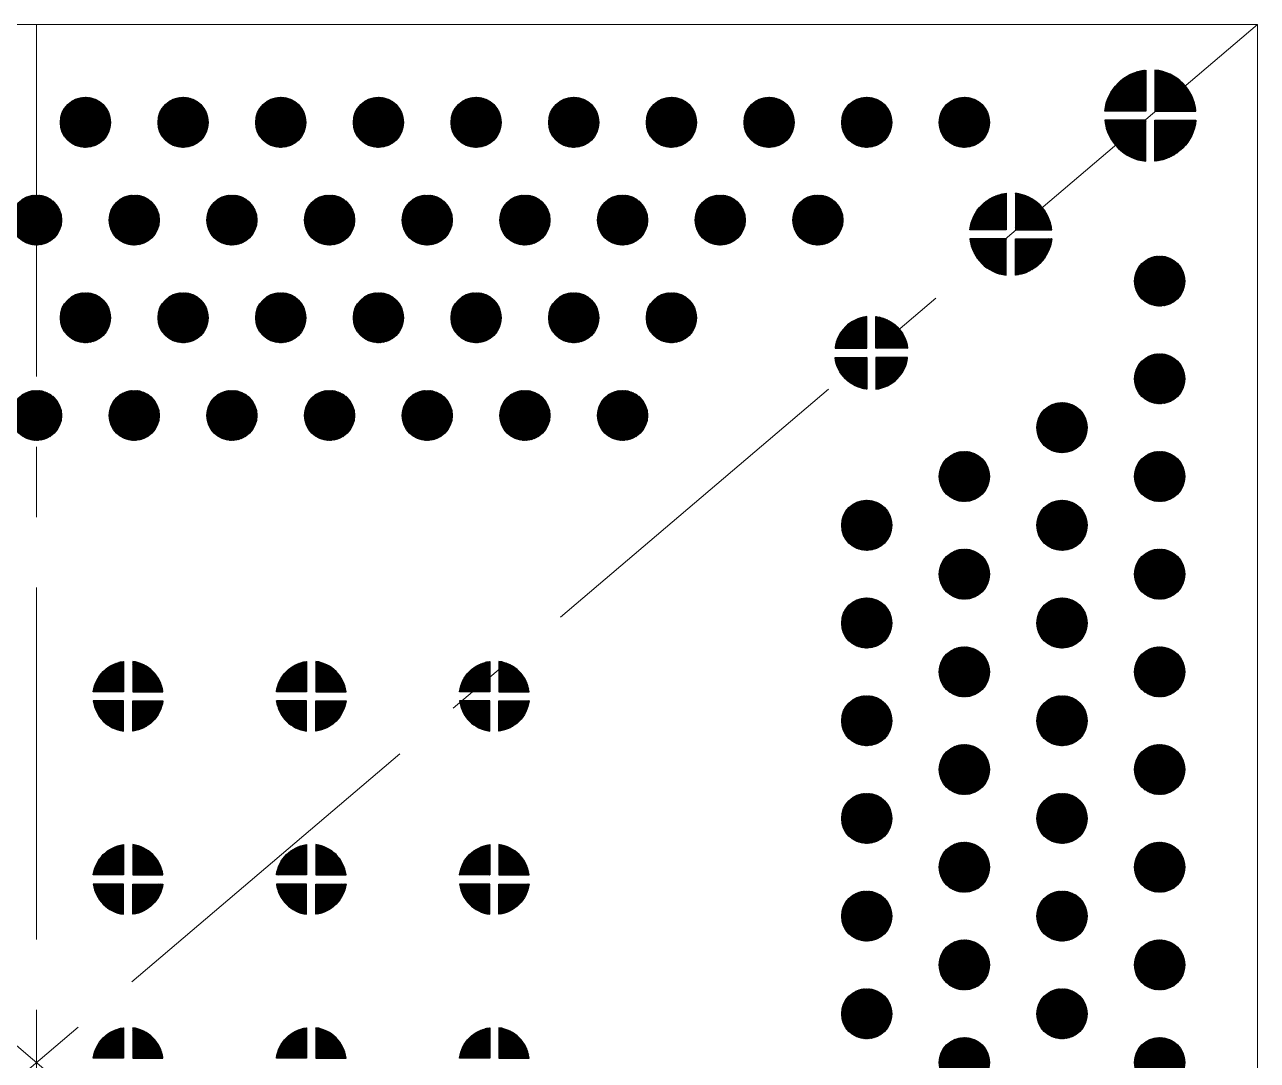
# Model space of a CAD drawing. Extents: x 0 to 271, y -103 to 160.
# Drawn here: x 19.8 to 40, y 17.04 to 34 of the extents above; entities that cross this region are included whole.
import ezdxf

# ---------------------------------------------------------------- set-up
doc = ezdxf.new("R2010")
doc.units = 0
doc.header["$LTSCALE"] = 15.367
doc.header["$MEASUREMENT"] = 0
doc.linetypes.add('CENTER', pattern=[0.6, 0.375, -0.075, 0.075, -0.075])
doc.layers.get('0').update_dxf_attribs({"linetype": 'CONTINUOUS'})
doc.layers.add('03___PRT_ALL_CURVES', color=7, linetype='CONTINUOUS')
pattern_1 = [(45, (76.772168, -33.761046), (0.0088388348, -0.0088388348), []), (315, (76.772168, -33.761046), (-0.0088388348, -0.0088388348), [])]

msp = doc.modelspace()

# ---------------------------------------------------------------- hatches: boundary and pattern name
h = msp.add_hatch()
h.set_pattern_fill('ANSI37', color=34, scale=0.1, angle=90, style=0)
h.set_pattern_definition([(225, (-0.277089, 98.781864), (-0.0088388348, 0.0088388348), []), (135, (-0.277089, 98.781864), (0.0088388348, 0.0088388348), [])])
edge = h.paths.add_edge_path()
edge.add_line((38.173, 32.585), (37.501, 32.585))
edge.add_arc((38.248, 32.51), 0.75, 455.7392, 534.2608, ccw=False)
edge.add_line((38.173, 33.257), (38.173, 32.585))
h = msp.add_hatch()
h.set_pattern_fill('ANSI37', color=34, scale=0.1, angle=90, style=0)
h.set_pattern_definition([(315, (76.772168, 98.781864), (0.0088388348, 0.0088388348), []), (45, (76.772168, 98.781864), (-0.0088388348, 0.0088388348), [])])
edge = h.paths.add_edge_path()
edge.add_line((38.323, 32.585), (38.994, 32.585))
edge.add_arc((38.248, 32.51), 0.75, 365.7392, 444.2608)
edge.add_line((38.323, 33.257), (38.323, 32.585))
h = msp.add_hatch()
h.set_pattern_fill('ANSI37', color=34, scale=0.1, angle=90, style=0)
h.set_pattern_definition([(135, (-20.772168, -33.761046), (-0.0088388348, -0.0088388348), []), (225, (-20.772168, -33.761046), (0.0088388348, -0.0088388348), [])])
h.paths.add_polyline_path([(21.21, 32.4, 1), (20.39, 32.4, 1)])
h = msp.add_hatch()
h.set_pattern_fill('ANSI37', color=34, scale=0.1, angle=90, style=0)
h.set_pattern_definition([(135, (-19.172168, -33.761046), (-0.0088388348, -0.0088388348), []), (225, (-19.172168, -33.761046), (0.0088388348, -0.0088388348), [])])
h.paths.add_polyline_path([(22.81, 32.4, 1), (21.99, 32.4, 1)])
h = msp.add_hatch()
h.set_pattern_fill('ANSI37', color=34, scale=0.1, angle=90, style=0)
h.set_pattern_definition([(135, (-17.572168, -33.761046), (-0.0088388348, -0.0088388348), []), (225, (-17.572168, -33.761046), (0.0088388348, -0.0088388348), [])])
h.paths.add_polyline_path([(24.41, 32.4, 1), (23.59, 32.4, 1)])
h = msp.add_hatch()
h.set_pattern_fill('ANSI37', color=34, scale=0.1, angle=90, style=0)
h.set_pattern_definition([(135, (-15.972168, -33.761046), (-0.0088388348, -0.0088388348), []), (225, (-15.972168, -33.761046), (0.0088388348, -0.0088388348), [])])
h.paths.add_polyline_path([(26.01, 32.4, 1), (25.19, 32.4, 1)])
h = msp.add_hatch()
h.set_pattern_fill('ANSI37', color=34, scale=0.1, angle=90, style=0)
h.set_pattern_definition([(135, (-14.372168, -33.761046), (-0.0088388348, -0.0088388348), []), (225, (-14.372168, -33.761046), (0.0088388348, -0.0088388348), [])])
h.paths.add_polyline_path([(27.61, 32.4, 1), (26.79, 32.4, 1)])
h = msp.add_hatch()
h.set_pattern_fill('ANSI37', color=34, scale=0.1, angle=90, style=0)
h.set_pattern_definition([(135, (-12.772168, -33.761046), (-0.0088388348, -0.0088388348), []), (225, (-12.772168, -33.761046), (0.0088388348, -0.0088388348), [])])
h.paths.add_polyline_path([(29.21, 32.4, 1), (28.39, 32.4, 1)])
h = msp.add_hatch()
h.set_pattern_fill('ANSI37', color=34, scale=0.1, angle=90, style=0)
h.set_pattern_definition([(135, (-11.172168, -33.761046), (-0.0088388348, -0.0088388348), []), (225, (-11.172168, -33.761046), (0.0088388348, -0.0088388348), [])])
h.paths.add_polyline_path([(30.81, 32.4, 1), (29.99, 32.4, 1)])
h = msp.add_hatch()
h.set_pattern_fill('ANSI37', color=34, scale=0.1, angle=90, style=0)
h.set_pattern_definition([(135, (-9.572168, -33.761046), (-0.0088388348, -0.0088388348), []), (225, (-9.572168, -33.761046), (0.0088388348, -0.0088388348), [])])
h.paths.add_polyline_path([(32.41, 32.4, 1), (31.59, 32.4, 1)])
h = msp.add_hatch()
h.set_pattern_fill('ANSI37', color=34, scale=0.1, angle=90, style=0)
h.set_pattern_definition([(135, (-7.972168, -33.761046), (-0.0088388348, -0.0088388348), []), (225, (-7.972168, -33.761046), (0.0088388348, -0.0088388348), [])])
h.paths.add_polyline_path([(34.01, 32.4, 1), (33.19, 32.4, 1)])
h = msp.add_hatch()
h.set_pattern_fill('ANSI37', color=34, scale=0.1, angle=90, style=0)
h.set_pattern_definition([(135, (-6.372168, -33.761046), (-0.0088388348, -0.0088388348), []), (225, (-6.372168, -33.761046), (0.0088388348, -0.0088388348), [])])
h.paths.add_polyline_path([(35.61, 32.4, 1), (34.79, 32.4, 1)])
h = msp.add_hatch()
h.set_pattern_fill('ANSI37', color=34, scale=0.1, angle=90, style=0)
h.set_pattern_definition([(135, (-0.277089, -33.761046), (-0.0088388348, -0.0088388348), []), (225, (-0.277089, -33.761046), (0.0088388348, -0.0088388348), [])])
edge = h.paths.add_edge_path()
edge.add_line((38.173, 32.435), (37.501, 32.435))
edge.add_arc((38.248, 32.51), 0.75, 185.7392, 264.2608)
edge.add_line((38.173, 31.764), (38.173, 32.435))
h = msp.add_hatch()
h.set_pattern_fill('ANSI37', color=34, scale=0.1, angle=90, style=0)
h.set_pattern_definition(pattern_1)
edge = h.paths.add_edge_path()
edge.add_line((38.323, 32.435), (38.994, 32.435))
edge.add_arc((38.248, 32.51), 0.75, 275.7392, 354.2608, ccw=False)
edge.add_line((38.323, 31.764), (38.323, 32.435))
h = msp.add_hatch()
h.set_pattern_fill('ANSI37', color=34, scale=0.1, angle=90, style=0)
h.set_pattern_definition([(135, (-21.572168, -35.361046), (-0.0088388348, -0.0088388348), []), (225, (-21.572168, -35.361046), (0.0088388348, -0.0088388348), [])])
h.paths.add_polyline_path([(20.41, 30.8, 1), (19.59, 30.8, 1)])
h = msp.add_hatch()
h.set_pattern_fill('ANSI37', color=34, scale=0.1, angle=90, style=0)
h.set_pattern_definition([(135, (-19.972168, -35.361046), (-0.0088388348, -0.0088388348), []), (225, (-19.972168, -35.361046), (0.0088388348, -0.0088388348), [])])
h.paths.add_polyline_path([(22.01, 30.8, 1), (21.19, 30.8, 1)])
h = msp.add_hatch()
h.set_pattern_fill('ANSI37', color=34, scale=0.1, angle=90, style=0)
h.set_pattern_definition([(135, (-18.372168, -35.361046), (-0.0088388348, -0.0088388348), []), (225, (-18.372168, -35.361046), (0.0088388348, -0.0088388348), [])])
h.paths.add_polyline_path([(23.61, 30.8, 1), (22.79, 30.8, 1)])
h = msp.add_hatch()
h.set_pattern_fill('ANSI37', color=34, scale=0.1, angle=90, style=0)
h.set_pattern_definition([(135, (-16.772168, -35.361046), (-0.0088388348, -0.0088388348), []), (225, (-16.772168, -35.361046), (0.0088388348, -0.0088388348), [])])
h.paths.add_polyline_path([(25.21, 30.8, 1), (24.39, 30.8, 1)])
h = msp.add_hatch()
h.set_pattern_fill('ANSI37', color=34, scale=0.1, angle=90, style=0)
h.set_pattern_definition([(135, (-15.172168, -35.361046), (-0.0088388348, -0.0088388348), []), (225, (-15.172168, -35.361046), (0.0088388348, -0.0088388348), [])])
h.paths.add_polyline_path([(26.81, 30.8, 1), (25.99, 30.8, 1)])
h = msp.add_hatch()
h.set_pattern_fill('ANSI37', color=34, scale=0.1, angle=90, style=0)
h.set_pattern_definition([(135, (-13.572168, -35.361046), (-0.0088388348, -0.0088388348), []), (225, (-13.572168, -35.361046), (0.0088388348, -0.0088388348), [])])
h.paths.add_polyline_path([(28.41, 30.8, 1), (27.59, 30.8, 1)])
h = msp.add_hatch()
h.set_pattern_fill('ANSI37', color=34, scale=0.1, angle=90, style=0)
h.set_pattern_definition([(135, (-11.972168, -35.361046), (-0.0088388348, -0.0088388348), []), (225, (-11.972168, -35.361046), (0.0088388348, -0.0088388348), [])])
h.paths.add_polyline_path([(30.01, 30.8, 1), (29.19, 30.8, 1)])
h = msp.add_hatch()
h.set_pattern_fill('ANSI37', color=34, scale=0.1, angle=90, style=0)
h.set_pattern_definition([(135, (-10.372168, -35.361046), (-0.0088388348, -0.0088388348), []), (225, (-10.372168, -35.361046), (0.0088388348, -0.0088388348), [])])
h.paths.add_polyline_path([(31.61, 30.8, 1), (30.79, 30.8, 1)])
h = msp.add_hatch()
h.set_pattern_fill('ANSI37', color=34, scale=0.1, angle=90, style=0)
h.set_pattern_definition([(135, (-8.772168, -35.361046), (-0.0088388348, -0.0088388348), []), (225, (-8.772168, -35.361046), (0.0088388348, -0.0088388348), [])])
h.paths.add_polyline_path([(33.21, 30.8, 1), (32.39, 30.8, 1)])
h = msp.add_hatch()
h.set_pattern_fill('ANSI37', color=34, scale=0.1, angle=90, style=0)
h.set_pattern_definition([(315, (76.772168, 94.895973), (0.0088388348, 0.0088388348), []), (45, (76.772168, 94.895973), (-0.0088388348, 0.0088388348), [])])
edge = h.paths.add_edge_path()
edge.add_line((35.887, 30.642), (35.291, 30.642))
edge.add_arc((35.962, 30.567), 0.675, 456.3794, 533.6206, ccw=False)
edge.add_line((35.887, 31.238), (35.887, 30.642))
h = msp.add_hatch()
h.set_pattern_fill('ANSI37', color=34, scale=0.1, angle=90, style=0)
h.set_pattern_definition([(225, (-4.848724, 94.895973), (-0.0088388348, 0.0088388348), []), (135, (-4.848724, 94.895973), (0.0088388348, 0.0088388348), [])])
edge = h.paths.add_edge_path()
edge.add_line((36.037, 30.642), (36.633, 30.642))
edge.add_arc((35.962, 30.567), 0.675, 366.3794, 443.6206)
edge.add_line((36.037, 31.238), (36.037, 30.642))
h = msp.add_hatch()
h.set_pattern_fill('ANSI37', color=34, scale=0.1, angle=90, style=0)
h.set_pattern_definition(pattern_1)
edge = h.paths.add_edge_path()
edge.add_line((35.887, 30.492), (35.291, 30.492))
edge.add_arc((35.962, 30.567), 0.675, 186.3794, 263.6206)
edge.add_line((35.887, 29.897), (35.887, 30.492))
h = msp.add_hatch()
h.set_pattern_fill('ANSI37', color=34, scale=0.1, angle=90, style=0)
h.set_pattern_definition([(135, (-4.848724, -33.761046), (-0.0088388348, -0.0088388348), []), (225, (-4.848724, -33.761046), (0.0088388348, -0.0088388348), [])])
edge = h.paths.add_edge_path()
edge.add_line((36.037, 30.492), (36.633, 30.492))
edge.add_arc((35.962, 30.567), 0.675, 276.3794, 353.6206, ccw=False)
edge.add_line((36.037, 29.897), (36.037, 30.492))
h = msp.add_hatch()
h.set_pattern_fill('ANSI37', color=34, scale=0.1, angle=90, style=0)
h.set_pattern_definition([(135, (-3.172168, -36.361046), (-0.0088388348, -0.0088388348), []), (225, (-3.172168, -36.361046), (0.0088388348, -0.0088388348), [])])
h.paths.add_polyline_path([(38.81, 29.8, 1), (37.99, 29.8, 1)])
h = msp.add_hatch()
h.set_pattern_fill('ANSI37', color=34, scale=0.1, angle=90, style=0)
h.set_pattern_definition([(135, (-20.772168, -36.961046), (-0.0088388348, -0.0088388348), []), (225, (-20.772168, -36.961046), (0.0088388348, -0.0088388348), [])])
h.paths.add_polyline_path([(21.21, 29.2, 1), (20.39, 29.2, 1)])
h = msp.add_hatch()
h.set_pattern_fill('ANSI37', color=34, scale=0.1, angle=90, style=0)
h.set_pattern_definition([(135, (-19.172168, -36.961046), (-0.0088388348, -0.0088388348), []), (225, (-19.172168, -36.961046), (0.0088388348, -0.0088388348), [])])
h.paths.add_polyline_path([(22.81, 29.2, 1), (21.99, 29.2, 1)])
h = msp.add_hatch()
h.set_pattern_fill('ANSI37', color=34, scale=0.1, angle=90, style=0)
h.set_pattern_definition([(135, (-17.572168, -36.961046), (-0.0088388348, -0.0088388348), []), (225, (-17.572168, -36.961046), (0.0088388348, -0.0088388348), [])])
h.paths.add_polyline_path([(24.41, 29.2, 1), (23.59, 29.2, 1)])
h = msp.add_hatch()
h.set_pattern_fill('ANSI37', color=34, scale=0.1, angle=90, style=0)
h.set_pattern_definition([(135, (-15.972168, -36.961046), (-0.0088388348, -0.0088388348), []), (225, (-15.972168, -36.961046), (0.0088388348, -0.0088388348), [])])
h.paths.add_polyline_path([(26.01, 29.2, 1), (25.19, 29.2, 1)])
h = msp.add_hatch()
h.set_pattern_fill('ANSI37', color=34, scale=0.1, angle=90, style=0)
h.set_pattern_definition([(135, (-14.372168, -36.961046), (-0.0088388348, -0.0088388348), []), (225, (-14.372168, -36.961046), (0.0088388348, -0.0088388348), [])])
h.paths.add_polyline_path([(27.61, 29.2, 1), (26.79, 29.2, 1)])
h = msp.add_hatch()
h.set_pattern_fill('ANSI37', color=34, scale=0.1, angle=90, style=0)
h.set_pattern_definition([(135, (-12.772168, -36.961046), (-0.0088388348, -0.0088388348), []), (225, (-12.772168, -36.961046), (0.0088388348, -0.0088388348), [])])
h.paths.add_polyline_path([(29.21, 29.2, 1), (28.39, 29.2, 1)])
h = msp.add_hatch()
h.set_pattern_fill('ANSI37', color=34, scale=0.1, angle=90, style=0)
h.set_pattern_definition([(135, (-11.172168, -36.961046), (-0.0088388348, -0.0088388348), []), (225, (-11.172168, -36.961046), (0.0088388348, -0.0088388348), [])])
h.paths.add_polyline_path([(30.81, 29.2, 1), (29.99, 29.2, 1)])
h = msp.add_hatch()
h.set_pattern_fill('ANSI37', color=34, scale=0.1, angle=90, style=0)
h.set_pattern_definition([(315, (76.772168, 91.010083), (0.0088388348, 0.0088388348), []), (45, (76.772168, 91.010083), (-0.0088388348, 0.0088388348), [])])
edge = h.paths.add_edge_path()
edge.add_arc((33.676, 28.625), 0.6, 457.1808, 532.8192)
edge.add_line((33.081, 28.7), (33.601, 28.7))
edge.add_line((33.601, 28.7), (33.601, 29.22))
h = msp.add_hatch()
h.set_pattern_fill('ANSI37', color=34, scale=0.1, angle=90, style=0)
h.set_pattern_definition([(225, (-9.42036, 91.010083), (-0.0088388348, 0.0088388348), []), (135, (-9.42036, 91.010083), (0.0088388348, 0.0088388348), [])])
edge = h.paths.add_edge_path()
edge.add_arc((33.676, 28.625), 0.6, 367.1808, 442.8192, ccw=False)
edge.add_line((34.271, 28.7), (33.751, 28.7))
edge.add_line((33.751, 28.7), (33.751, 29.22))
h = msp.add_hatch()
h.set_pattern_fill('ANSI37', color=34, scale=0.1, angle=90, style=0)
h.set_pattern_definition(pattern_1)
edge = h.paths.add_edge_path()
edge.add_arc((33.676, 28.625), 0.6, 187.1808, 262.8192, ccw=False)
edge.add_line((33.081, 28.55), (33.601, 28.55))
edge.add_line((33.601, 28.55), (33.601, 28.029))
h = msp.add_hatch()
h.set_pattern_fill('ANSI37', color=34, scale=0.1, angle=90, style=0)
h.set_pattern_definition([(135, (-9.42036, -33.761046), (-0.0088388348, -0.0088388348), []), (225, (-9.42036, -33.761046), (0.0088388348, -0.0088388348), [])])
edge = h.paths.add_edge_path()
edge.add_arc((33.676, 28.625), 0.6, 277.1808, 352.8192)
edge.add_line((34.271, 28.55), (33.751, 28.55))
edge.add_line((33.751, 28.55), (33.751, 28.029))
h = msp.add_hatch()
h.set_pattern_fill('ANSI37', color=34, scale=0.1, angle=90, style=0)
h.set_pattern_definition([(135, (-3.172168, -37.961046), (-0.0088388348, -0.0088388348), []), (225, (-3.172168, -37.961046), (0.0088388348, -0.0088388348), [])])
h.paths.add_polyline_path([(38.81, 28.2, 1), (37.99, 28.2, 1)])
h = msp.add_hatch()
h.set_pattern_fill('ANSI37', color=34, scale=0.1, angle=90, style=0)
h.set_pattern_definition([(135, (-21.572168, -38.561046), (-0.0088388348, -0.0088388348), []), (225, (-21.572168, -38.561046), (0.0088388348, -0.0088388348), [])])
h.paths.add_polyline_path([(20.41, 27.6, 1), (19.59, 27.6, 1)])
h = msp.add_hatch()
h.set_pattern_fill('ANSI37', color=34, scale=0.1, angle=90, style=0)
h.set_pattern_definition([(135, (-19.972168, -38.561046), (-0.0088388348, -0.0088388348), []), (225, (-19.972168, -38.561046), (0.0088388348, -0.0088388348), [])])
h.paths.add_polyline_path([(22.01, 27.6, 1), (21.19, 27.6, 1)])
h = msp.add_hatch()
h.set_pattern_fill('ANSI37', color=34, scale=0.1, angle=90, style=0)
h.set_pattern_definition([(135, (-18.372168, -38.561046), (-0.0088388348, -0.0088388348), []), (225, (-18.372168, -38.561046), (0.0088388348, -0.0088388348), [])])
h.paths.add_polyline_path([(23.61, 27.6, 1), (22.79, 27.6, 1)])
h = msp.add_hatch()
h.set_pattern_fill('ANSI37', color=34, scale=0.1, angle=90, style=0)
h.set_pattern_definition([(135, (-16.772168, -38.561046), (-0.0088388348, -0.0088388348), []), (225, (-16.772168, -38.561046), (0.0088388348, -0.0088388348), [])])
h.paths.add_polyline_path([(25.21, 27.6, 1), (24.39, 27.6, 1)])
h = msp.add_hatch()
h.set_pattern_fill('ANSI37', color=34, scale=0.1, angle=90, style=0)
h.set_pattern_definition([(135, (-15.172168, -38.561046), (-0.0088388348, -0.0088388348), []), (225, (-15.172168, -38.561046), (0.0088388348, -0.0088388348), [])])
h.paths.add_polyline_path([(26.81, 27.6, 1), (25.99, 27.6, 1)])
h = msp.add_hatch()
h.set_pattern_fill('ANSI37', color=34, scale=0.1, angle=90, style=0)
h.set_pattern_definition([(135, (-13.572168, -38.561046), (-0.0088388348, -0.0088388348), []), (225, (-13.572168, -38.561046), (0.0088388348, -0.0088388348), [])])
h.paths.add_polyline_path([(28.41, 27.6, 1), (27.59, 27.6, 1)])
h = msp.add_hatch()
h.set_pattern_fill('ANSI37', color=34, scale=0.1, angle=90, style=0)
h.set_pattern_definition([(135, (-11.972168, -38.561046), (-0.0088388348, -0.0088388348), []), (225, (-11.972168, -38.561046), (0.0088388348, -0.0088388348), [])])
h.paths.add_polyline_path([(30.01, 27.6, 1), (29.19, 27.6, 1)])
h = msp.add_hatch()
h.set_pattern_fill('ANSI37', color=34, scale=0.1, angle=90, style=0)
h.set_pattern_definition([(135, (-4.772168, -38.761046), (-0.0088388348, -0.0088388348), []), (225, (-4.772168, -38.761046), (0.0088388348, -0.0088388348), [])])
h.paths.add_polyline_path([(37.21, 27.4, 1), (36.39, 27.4, 1)])
h = msp.add_hatch()
h.set_pattern_fill('ANSI37', color=34, scale=0.1, angle=90, style=0)
h.set_pattern_definition([(135, (-6.372168, -39.561046), (-0.0088388348, -0.0088388348), []), (225, (-6.372168, -39.561046), (0.0088388348, -0.0088388348), [])])
h.paths.add_polyline_path([(35.61, 26.6, 1), (34.79, 26.6, 1)])
h = msp.add_hatch()
h.set_pattern_fill('ANSI37', color=34, scale=0.1, angle=90, style=0)
h.set_pattern_definition([(135, (-3.172168, -39.561046), (-0.0088388348, -0.0088388348), []), (225, (-3.172168, -39.561046), (0.0088388348, -0.0088388348), [])])
h.paths.add_polyline_path([(38.81, 26.6, 1), (37.99, 26.6, 1)])
h = msp.add_hatch()
h.set_pattern_fill('ANSI37', color=34, scale=0.1, angle=90, style=0)
h.set_pattern_definition([(135, (-7.972168, -40.361046), (-0.0088388348, -0.0088388348), []), (225, (-7.972168, -40.361046), (0.0088388348, -0.0088388348), [])])
h.paths.add_polyline_path([(34.01, 25.8, 1), (33.19, 25.8, 1)])
h = msp.add_hatch()
h.set_pattern_fill('ANSI37', color=34, scale=0.1, angle=90, style=0)
h.set_pattern_definition([(135, (-4.772168, -40.361046), (-0.0088388348, -0.0088388348), []), (225, (-4.772168, -40.361046), (0.0088388348, -0.0088388348), [])])
h.paths.add_polyline_path([(37.21, 25.8, 1), (36.39, 25.8, 1)])
h = msp.add_hatch()
h.set_pattern_fill('ANSI37', color=34, scale=0.1, angle=90, style=0)
h.set_pattern_definition([(135, (-6.372168, -41.161046), (-0.0088388348, -0.0088388348), []), (225, (-6.372168, -41.161046), (0.0088388348, -0.0088388348), [])])
h.paths.add_polyline_path([(35.61, 25, 1), (34.79, 25, 1)])
h = msp.add_hatch()
h.set_pattern_fill('ANSI37', color=34, scale=0.1, angle=90, style=0)
h.set_pattern_definition([(135, (-3.172168, -41.161046), (-0.0088388348, -0.0088388348), []), (225, (-3.172168, -41.161046), (0.0088388348, -0.0088388348), [])])
h.paths.add_polyline_path([(38.81, 25, 1), (37.99, 25, 1)])
h = msp.add_hatch()
h.set_pattern_fill('ANSI37', color=34, scale=0.1, angle=90, style=0)
h.set_pattern_definition([(135, (-7.972168, -41.961046), (-0.0088388348, -0.0088388348), []), (225, (-7.972168, -41.961046), (0.0088388348, -0.0088388348), [])])
h.paths.add_polyline_path([(34.01, 24.2, 1), (33.19, 24.2, 1)])
h = msp.add_hatch()
h.set_pattern_fill('ANSI37', color=34, scale=0.1, angle=90, style=0)
h.set_pattern_definition([(135, (-4.772168, -41.961046), (-0.0088388348, -0.0088388348), []), (225, (-4.772168, -41.961046), (0.0088388348, -0.0088388348), [])])
h.paths.add_polyline_path([(37.21, 24.2, 1), (36.39, 24.2, 1)])
h = msp.add_hatch()
h.set_pattern_fill('ANSI37', color=34, scale=0.1, angle=90, style=0)
h.set_pattern_definition([(135, (-6.372168, -42.761046), (-0.0088388348, -0.0088388348), []), (225, (-6.372168, -42.761046), (0.0088388348, -0.0088388348), [])])
h.paths.add_polyline_path([(35.61, 23.4, 1), (34.79, 23.4, 1)])
h = msp.add_hatch()
h.set_pattern_fill('ANSI37', color=34, scale=0.1, angle=90, style=0)
h.set_pattern_definition([(135, (-3.172168, -42.761046), (-0.0088388348, -0.0088388348), []), (225, (-3.172168, -42.761046), (0.0088388348, -0.0088388348), [])])
h.paths.add_polyline_path([(38.81, 23.4, 1), (37.99, 23.4, 1)])
h = msp.add_hatch()
h.set_pattern_fill('ANSI37', color=34, scale=0.1, angle=90, style=0)
h.set_pattern_definition([(315, (70.772168, 79.761046), (0.0088388348, 0.0088388348), []), (45, (70.772168, 79.761046), (-0.0088388348, 0.0088388348), [])])
edge = h.paths.add_edge_path()
edge.add_line((21.425, 23.57), (21.425, 23.075))
edge.add_line((21.425, 23.075), (20.93, 23.075))
edge.add_arc((21.5, 23), 0.575, 97.4947, 172.5053, ccw=False)
h = msp.add_hatch()
h.set_pattern_fill('ANSI37', color=34, scale=0.1, angle=90, style=0)
h.set_pattern_definition([(225, (-27.772168, 79.761046), (-0.0088388348, 0.0088388348), []), (135, (-27.772168, 79.761046), (0.0088388348, 0.0088388348), [])])
edge = h.paths.add_edge_path()
edge.add_line((21.575, 23.57), (21.575, 23.075))
edge.add_line((21.575, 23.075), (22.07, 23.075))
edge.add_arc((21.5, 23), 0.575, 7.4947, 82.5053)
h = msp.add_hatch()
h.set_pattern_fill('ANSI37', color=34, scale=0.1, angle=90, style=0)
h.set_pattern_definition([(315, (73.772168, 79.761046), (0.0088388348, 0.0088388348), []), (45, (73.772168, 79.761046), (-0.0088388348, 0.0088388348), [])])
edge = h.paths.add_edge_path()
edge.add_line((24.425, 23.57), (24.425, 23.075))
edge.add_line((24.425, 23.075), (23.93, 23.075))
edge.add_arc((24.5, 23), 0.575, 97.4947, 172.5053, ccw=False)
h = msp.add_hatch()
h.set_pattern_fill('ANSI37', color=34, scale=0.1, angle=90, style=0)
h.set_pattern_definition([(225, (-24.772168, 79.761046), (-0.0088388348, 0.0088388348), []), (135, (-24.772168, 79.761046), (0.0088388348, 0.0088388348), [])])
edge = h.paths.add_edge_path()
edge.add_line((24.575, 23.57), (24.575, 23.075))
edge.add_line((24.575, 23.075), (25.07, 23.075))
edge.add_arc((24.5, 23), 0.575, 7.4947, 82.5053)
h = msp.add_hatch()
h.set_pattern_fill('ANSI37', color=34, scale=0.1, angle=90, style=0)
h.set_pattern_definition([(315, (76.772168, 79.761046), (0.0088388348, 0.0088388348), []), (45, (76.772168, 79.761046), (-0.0088388348, 0.0088388348), [])])
edge = h.paths.add_edge_path()
edge.add_line((27.425, 23.57), (27.425, 23.075))
edge.add_line((27.425, 23.075), (26.93, 23.075))
edge.add_arc((27.5, 23), 0.575, 97.4947, 172.5053, ccw=False)
h = msp.add_hatch()
h.set_pattern_fill('ANSI37', color=34, scale=0.1, angle=90, style=0)
h.set_pattern_definition([(225, (-21.772168, 79.761046), (-0.0088388348, 0.0088388348), []), (135, (-21.772168, 79.761046), (0.0088388348, 0.0088388348), [])])
edge = h.paths.add_edge_path()
edge.add_line((27.575, 23.57), (27.575, 23.075))
edge.add_line((27.575, 23.075), (28.07, 23.075))
edge.add_arc((27.5, 23), 0.575, 7.4947, 82.5053)
h = msp.add_hatch()
h.set_pattern_fill('ANSI37', color=34, scale=0.1, angle=90, style=0)
h.set_pattern_definition([(45, (70.772168, -33.761046), (0.0088388348, -0.0088388348), []), (315, (70.772168, -33.761046), (-0.0088388348, -0.0088388348), [])])
edge = h.paths.add_edge_path()
edge.add_line((21.425, 22.43), (21.425, 22.925))
edge.add_line((21.425, 22.925), (20.93, 22.925))
edge.add_arc((21.5, 23), 0.575, 187.4947, 262.5053)
h = msp.add_hatch()
h.set_pattern_fill('ANSI37', color=34, scale=0.1, angle=90, style=0)
h.set_pattern_definition([(135, (-27.772168, -33.761046), (-0.0088388348, -0.0088388348), []), (225, (-27.772168, -33.761046), (0.0088388348, -0.0088388348), [])])
edge = h.paths.add_edge_path()
edge.add_line((21.575, 22.43), (21.575, 22.925))
edge.add_line((21.575, 22.925), (22.07, 22.925))
edge.add_arc((21.5, 23), 0.575, 277.4947, 352.5053, ccw=False)
h = msp.add_hatch()
h.set_pattern_fill('ANSI37', color=34, scale=0.1, angle=90, style=0)
h.set_pattern_definition([(45, (73.772168, -33.761046), (0.0088388348, -0.0088388348), []), (315, (73.772168, -33.761046), (-0.0088388348, -0.0088388348), [])])
edge = h.paths.add_edge_path()
edge.add_line((24.425, 22.43), (24.425, 22.925))
edge.add_line((24.425, 22.925), (23.93, 22.925))
edge.add_arc((24.5, 23), 0.575, 187.4947, 262.5053)
h = msp.add_hatch()
h.set_pattern_fill('ANSI37', color=34, scale=0.1, angle=90, style=0)
h.set_pattern_definition([(135, (-24.772168, -33.761046), (-0.0088388348, -0.0088388348), []), (225, (-24.772168, -33.761046), (0.0088388348, -0.0088388348), [])])
edge = h.paths.add_edge_path()
edge.add_line((24.575, 22.43), (24.575, 22.925))
edge.add_line((24.575, 22.925), (25.07, 22.925))
edge.add_arc((24.5, 23), 0.575, 277.4947, 352.5053, ccw=False)
h = msp.add_hatch()
h.set_pattern_fill('ANSI37', color=34, scale=0.1, angle=90, style=0)
h.set_pattern_definition([(45, (76.772168, -33.761046), (0.0088388348, -0.0088388348), []), (315, (76.772168, -33.761046), (-0.0088388348, -0.0088388348), [])])
edge = h.paths.add_edge_path()
edge.add_line((27.425, 22.43), (27.425, 22.925))
edge.add_line((27.425, 22.925), (26.93, 22.925))
edge.add_arc((27.5, 23), 0.575, 187.4947, 262.5053)
h = msp.add_hatch()
h.set_pattern_fill('ANSI37', color=34, scale=0.1, angle=90, style=0)
h.set_pattern_definition([(135, (-21.772168, -33.761046), (-0.0088388348, -0.0088388348), []), (225, (-21.772168, -33.761046), (0.0088388348, -0.0088388348), [])])
edge = h.paths.add_edge_path()
edge.add_line((27.575, 22.43), (27.575, 22.925))
edge.add_line((27.575, 22.925), (28.07, 22.925))
edge.add_arc((27.5, 23), 0.575, 277.4947, 352.5053, ccw=False)
h = msp.add_hatch()
h.set_pattern_fill('ANSI37', color=34, scale=0.1, angle=90, style=0)
h.set_pattern_definition([(135, (-7.972168, -43.561046), (-0.0088388348, -0.0088388348), []), (225, (-7.972168, -43.561046), (0.0088388348, -0.0088388348), [])])
h.paths.add_polyline_path([(34.01, 22.6, 1), (33.19, 22.6, 1)])
h = msp.add_hatch()
h.set_pattern_fill('ANSI37', color=34, scale=0.1, angle=90, style=0)
h.set_pattern_definition([(135, (-4.772168, -43.561046), (-0.0088388348, -0.0088388348), []), (225, (-4.772168, -43.561046), (0.0088388348, -0.0088388348), [])])
h.paths.add_polyline_path([(37.21, 22.6, 1), (36.39, 22.6, 1)])
h = msp.add_hatch()
h.set_pattern_fill('ANSI37', color=34, scale=0.1, angle=90, style=0)
h.set_pattern_definition([(135, (-6.372168, -44.361046), (-0.0088388348, -0.0088388348), []), (225, (-6.372168, -44.361046), (0.0088388348, -0.0088388348), [])])
h.paths.add_polyline_path([(35.61, 21.8, 1), (34.79, 21.8, 1)])
h = msp.add_hatch()
h.set_pattern_fill('ANSI37', color=34, scale=0.1, angle=90, style=0)
h.set_pattern_definition([(135, (-3.172168, -44.361046), (-0.0088388348, -0.0088388348), []), (225, (-3.172168, -44.361046), (0.0088388348, -0.0088388348), [])])
h.paths.add_polyline_path([(38.81, 21.8, 1), (37.99, 21.8, 1)])
h = msp.add_hatch()
h.set_pattern_fill('ANSI37', color=34, scale=0.1, angle=90, style=0)
h.set_pattern_definition([(135, (-7.972168, -45.161046), (-0.0088388348, -0.0088388348), []), (225, (-7.972168, -45.161046), (0.0088388348, -0.0088388348), [])])
h.paths.add_polyline_path([(34.01, 21, 1), (33.19, 21, 1)])
h = msp.add_hatch()
h.set_pattern_fill('ANSI37', color=34, scale=0.1, angle=90, style=0)
h.set_pattern_definition([(135, (-4.772168, -45.161046), (-0.0088388348, -0.0088388348), []), (225, (-4.772168, -45.161046), (0.0088388348, -0.0088388348), [])])
h.paths.add_polyline_path([(37.21, 21, 1), (36.39, 21, 1)])
h = msp.add_hatch()
h.set_pattern_fill('ANSI37', color=34, scale=0.1, angle=90, style=0)
h.set_pattern_definition([(135, (-6.372168, -45.961046), (-0.0088388348, -0.0088388348), []), (225, (-6.372168, -45.961046), (0.0088388348, -0.0088388348), [])])
h.paths.add_polyline_path([(35.61, 20.2, 1), (34.79, 20.2, 1)])
h = msp.add_hatch()
h.set_pattern_fill('ANSI37', color=34, scale=0.1, angle=90, style=0)
h.set_pattern_definition([(135, (-3.172168, -45.961046), (-0.0088388348, -0.0088388348), []), (225, (-3.172168, -45.961046), (0.0088388348, -0.0088388348), [])])
h.paths.add_polyline_path([(38.81, 20.2, 1), (37.99, 20.2, 1)])
h = msp.add_hatch()
h.set_pattern_fill('ANSI37', color=34, scale=0.1, angle=90, style=0)
h.set_pattern_definition([(315, (70.772168, 76.761046), (0.0088388348, 0.0088388348), []), (45, (70.772168, 76.761046), (-0.0088388348, 0.0088388348), [])])
edge = h.paths.add_edge_path()
edge.add_line((21.425, 20.57), (21.425, 20.075))
edge.add_line((21.425, 20.075), (20.93, 20.075))
edge.add_arc((21.5, 20), 0.575, 97.4947, 172.5053, ccw=False)
h = msp.add_hatch()
h.set_pattern_fill('ANSI37', color=34, scale=0.1, angle=90, style=0)
h.set_pattern_definition([(225, (-27.772168, 76.761046), (-0.0088388348, 0.0088388348), []), (135, (-27.772168, 76.761046), (0.0088388348, 0.0088388348), [])])
edge = h.paths.add_edge_path()
edge.add_line((21.575, 20.57), (21.575, 20.075))
edge.add_line((21.575, 20.075), (22.07, 20.075))
edge.add_arc((21.5, 20), 0.575, 7.4947, 82.5053)
h = msp.add_hatch()
h.set_pattern_fill('ANSI37', color=34, scale=0.1, angle=90, style=0)
h.set_pattern_definition([(315, (73.772168, 76.761046), (0.0088388348, 0.0088388348), []), (45, (73.772168, 76.761046), (-0.0088388348, 0.0088388348), [])])
edge = h.paths.add_edge_path()
edge.add_line((24.425, 20.57), (24.425, 20.075))
edge.add_line((24.425, 20.075), (23.93, 20.075))
edge.add_arc((24.5, 20), 0.575, 97.4947, 172.5053, ccw=False)
h = msp.add_hatch()
h.set_pattern_fill('ANSI37', color=34, scale=0.1, angle=90, style=0)
h.set_pattern_definition([(225, (-24.772168, 76.761046), (-0.0088388348, 0.0088388348), []), (135, (-24.772168, 76.761046), (0.0088388348, 0.0088388348), [])])
edge = h.paths.add_edge_path()
edge.add_line((24.575, 20.57), (24.575, 20.075))
edge.add_line((24.575, 20.075), (25.07, 20.075))
edge.add_arc((24.5, 20), 0.575, 7.4947, 82.5053)
h = msp.add_hatch()
h.set_pattern_fill('ANSI37', color=34, scale=0.1, angle=90, style=0)
h.set_pattern_definition([(315, (76.772168, 76.761046), (0.0088388348, 0.0088388348), []), (45, (76.772168, 76.761046), (-0.0088388348, 0.0088388348), [])])
edge = h.paths.add_edge_path()
edge.add_line((27.425, 20.57), (27.425, 20.075))
edge.add_line((27.425, 20.075), (26.93, 20.075))
edge.add_arc((27.5, 20), 0.575, 97.4947, 172.5053, ccw=False)
h = msp.add_hatch()
h.set_pattern_fill('ANSI37', color=34, scale=0.1, angle=90, style=0)
h.set_pattern_definition([(225, (-21.772168, 76.761046), (-0.0088388348, 0.0088388348), []), (135, (-21.772168, 76.761046), (0.0088388348, 0.0088388348), [])])
edge = h.paths.add_edge_path()
edge.add_line((27.575, 20.57), (27.575, 20.075))
edge.add_line((27.575, 20.075), (28.07, 20.075))
edge.add_arc((27.5, 20), 0.575, 7.4947, 82.5053)
h = msp.add_hatch()
h.set_pattern_fill('ANSI37', color=34, scale=0.1, angle=90, style=0)
h.set_pattern_definition([(45, (70.772168, -36.761046), (0.0088388348, -0.0088388348), []), (315, (70.772168, -36.761046), (-0.0088388348, -0.0088388348), [])])
edge = h.paths.add_edge_path()
edge.add_line((21.425, 19.43), (21.425, 19.925))
edge.add_line((21.425, 19.925), (20.93, 19.925))
edge.add_arc((21.5, 20), 0.575, 187.4947, 262.5053)
h = msp.add_hatch()
h.set_pattern_fill('ANSI37', color=34, scale=0.1, angle=90, style=0)
h.set_pattern_definition([(135, (-27.772168, -36.761046), (-0.0088388348, -0.0088388348), []), (225, (-27.772168, -36.761046), (0.0088388348, -0.0088388348), [])])
edge = h.paths.add_edge_path()
edge.add_line((21.575, 19.43), (21.575, 19.925))
edge.add_line((21.575, 19.925), (22.07, 19.925))
edge.add_arc((21.5, 20), 0.575, 277.4947, 352.5053, ccw=False)
h = msp.add_hatch()
h.set_pattern_fill('ANSI37', color=34, scale=0.1, angle=90, style=0)
h.set_pattern_definition([(45, (73.772168, -36.761046), (0.0088388348, -0.0088388348), []), (315, (73.772168, -36.761046), (-0.0088388348, -0.0088388348), [])])
edge = h.paths.add_edge_path()
edge.add_line((24.425, 19.43), (24.425, 19.925))
edge.add_line((24.425, 19.925), (23.93, 19.925))
edge.add_arc((24.5, 20), 0.575, 187.4947, 262.5053)
h = msp.add_hatch()
h.set_pattern_fill('ANSI37', color=34, scale=0.1, angle=90, style=0)
h.set_pattern_definition([(135, (-24.772168, -36.761046), (-0.0088388348, -0.0088388348), []), (225, (-24.772168, -36.761046), (0.0088388348, -0.0088388348), [])])
edge = h.paths.add_edge_path()
edge.add_line((24.575, 19.43), (24.575, 19.925))
edge.add_line((24.575, 19.925), (25.07, 19.925))
edge.add_arc((24.5, 20), 0.575, 277.4947, 352.5053, ccw=False)
h = msp.add_hatch()
h.set_pattern_fill('ANSI37', color=34, scale=0.1, angle=90, style=0)
h.set_pattern_definition([(45, (76.772168, -36.761046), (0.0088388348, -0.0088388348), []), (315, (76.772168, -36.761046), (-0.0088388348, -0.0088388348), [])])
edge = h.paths.add_edge_path()
edge.add_line((27.425, 19.43), (27.425, 19.925))
edge.add_line((27.425, 19.925), (26.93, 19.925))
edge.add_arc((27.5, 20), 0.575, 187.4947, 262.5053)
h = msp.add_hatch()
h.set_pattern_fill('ANSI37', color=34, scale=0.1, angle=90, style=0)
h.set_pattern_definition([(135, (-21.772168, -36.761046), (-0.0088388348, -0.0088388348), []), (225, (-21.772168, -36.761046), (0.0088388348, -0.0088388348), [])])
edge = h.paths.add_edge_path()
edge.add_line((27.575, 19.43), (27.575, 19.925))
edge.add_line((27.575, 19.925), (28.07, 19.925))
edge.add_arc((27.5, 20), 0.575, 277.4947, 352.5053, ccw=False)
h = msp.add_hatch()
h.set_pattern_fill('ANSI37', color=34, scale=0.1, angle=90, style=0)
h.set_pattern_definition([(135, (-7.972168, -46.761046), (-0.0088388348, -0.0088388348), []), (225, (-7.972168, -46.761046), (0.0088388348, -0.0088388348), [])])
h.paths.add_polyline_path([(34.01, 19.4, 1), (33.19, 19.4, 1)])
h = msp.add_hatch()
h.set_pattern_fill('ANSI37', color=34, scale=0.1, angle=90, style=0)
h.set_pattern_definition([(135, (-4.772168, -46.761046), (-0.0088388348, -0.0088388348), []), (225, (-4.772168, -46.761046), (0.0088388348, -0.0088388348), [])])
h.paths.add_polyline_path([(37.21, 19.4, 1), (36.39, 19.4, 1)])
h = msp.add_hatch()
h.set_pattern_fill('ANSI37', color=34, scale=0.1, angle=90, style=0)
h.set_pattern_definition([(135, (-6.372168, -47.561046), (-0.0088388348, -0.0088388348), []), (225, (-6.372168, -47.561046), (0.0088388348, -0.0088388348), [])])
h.paths.add_polyline_path([(35.61, 18.6, 1), (34.79, 18.6, 1)])
h = msp.add_hatch()
h.set_pattern_fill('ANSI37', color=34, scale=0.1, angle=90, style=0)
h.set_pattern_definition([(135, (-3.172168, -47.561046), (-0.0088388348, -0.0088388348), []), (225, (-3.172168, -47.561046), (0.0088388348, -0.0088388348), [])])
h.paths.add_polyline_path([(38.81, 18.6, 1), (37.99, 18.6, 1)])
h = msp.add_hatch()
h.set_pattern_fill('ANSI37', color=34, scale=0.1, angle=90, style=0)
h.set_pattern_definition([(135, (-7.972168, -48.361046), (-0.0088388348, -0.0088388348), []), (225, (-7.972168, -48.361046), (0.0088388348, -0.0088388348), [])])
h.paths.add_polyline_path([(34.01, 17.8, 1), (33.19, 17.8, 1)])
h = msp.add_hatch()
h.set_pattern_fill('ANSI37', color=34, scale=0.1, angle=90, style=0)
h.set_pattern_definition([(135, (-4.772168, -48.361046), (-0.0088388348, -0.0088388348), []), (225, (-4.772168, -48.361046), (0.0088388348, -0.0088388348), [])])
h.paths.add_polyline_path([(37.21, 17.8, 1), (36.39, 17.8, 1)])
h = msp.add_hatch()
h.set_pattern_fill('ANSI37', color=34, scale=0.1, angle=90, style=0)
h.set_pattern_definition([(315, (70.772168, 73.761046), (0.0088388348, 0.0088388348), []), (45, (70.772168, 73.761046), (-0.0088388348, 0.0088388348), [])])
edge = h.paths.add_edge_path()
edge.add_line((21.425, 17.57), (21.425, 17.075))
edge.add_line((21.425, 17.075), (20.93, 17.075))
edge.add_arc((21.5, 17), 0.575, 97.4947, 172.5053, ccw=False)
h = msp.add_hatch()
h.set_pattern_fill('ANSI37', color=34, scale=0.1, angle=90, style=0)
h.set_pattern_definition([(225, (-27.772168, 73.761046), (-0.0088388348, 0.0088388348), []), (135, (-27.772168, 73.761046), (0.0088388348, 0.0088388348), [])])
edge = h.paths.add_edge_path()
edge.add_line((21.575, 17.57), (21.575, 17.075))
edge.add_line((21.575, 17.075), (22.07, 17.075))
edge.add_arc((21.5, 17), 0.575, 7.4947, 82.5053)
h = msp.add_hatch()
h.set_pattern_fill('ANSI37', color=34, scale=0.1, angle=90, style=0)
h.set_pattern_definition([(315, (73.772168, 73.761046), (0.0088388348, 0.0088388348), []), (45, (73.772168, 73.761046), (-0.0088388348, 0.0088388348), [])])
edge = h.paths.add_edge_path()
edge.add_line((24.425, 17.57), (24.425, 17.075))
edge.add_line((24.425, 17.075), (23.93, 17.075))
edge.add_arc((24.5, 17), 0.575, 97.4947, 172.5053, ccw=False)
h = msp.add_hatch()
h.set_pattern_fill('ANSI37', color=34, scale=0.1, angle=90, style=0)
h.set_pattern_definition([(225, (-24.772168, 73.761046), (-0.0088388348, 0.0088388348), []), (135, (-24.772168, 73.761046), (0.0088388348, 0.0088388348), [])])
edge = h.paths.add_edge_path()
edge.add_line((24.575, 17.57), (24.575, 17.075))
edge.add_line((24.575, 17.075), (25.07, 17.075))
edge.add_arc((24.5, 17), 0.575, 7.4947, 82.5053)
h = msp.add_hatch()
h.set_pattern_fill('ANSI37', color=34, scale=0.1, angle=90, style=0)
h.set_pattern_definition([(315, (76.772168, 73.761046), (0.0088388348, 0.0088388348), []), (45, (76.772168, 73.761046), (-0.0088388348, 0.0088388348), [])])
edge = h.paths.add_edge_path()
edge.add_line((27.425, 17.57), (27.425, 17.075))
edge.add_line((27.425, 17.075), (26.93, 17.075))
edge.add_arc((27.5, 17), 0.575, 97.4947, 172.5053, ccw=False)
h = msp.add_hatch()
h.set_pattern_fill('ANSI37', color=34, scale=0.1, angle=90, style=0)
h.set_pattern_definition([(225, (-21.772168, 73.761046), (-0.0088388348, 0.0088388348), []), (135, (-21.772168, 73.761046), (0.0088388348, 0.0088388348), [])])
edge = h.paths.add_edge_path()
edge.add_line((27.575, 17.57), (27.575, 17.075))
edge.add_line((27.575, 17.075), (28.07, 17.075))
edge.add_arc((27.5, 17), 0.575, 7.4947, 82.5053)
h = msp.add_hatch()
h.set_pattern_fill('ANSI37', color=34, scale=0.1, angle=90, style=0)
h.set_pattern_definition([(135, (-6.372168, -49.161046), (-0.0088388348, -0.0088388348), []), (225, (-6.372168, -49.161046), (0.0088388348, -0.0088388348), [])])
h.paths.add_polyline_path([(35.61, 17, 1), (34.79, 17, 1)])
h = msp.add_hatch()
h.set_pattern_fill('ANSI37', color=34, scale=0.1, angle=90, style=0)
h.set_pattern_definition([(135, (-3.172168, -49.161046), (-0.0088388348, -0.0088388348), []), (225, (-3.172168, -49.161046), (0.0088388348, -0.0088388348), [])])
h.paths.add_polyline_path([(38.81, 17, 1), (37.99, 17, 1)])

# ---------------------------------------------------------------- linework, layer by layer
at = {"color": 1, "linetype": 'Continuous', "lineweight": 0}
for p, q in [((0, 34), (40, 34)), ((40, 34), (40, 0))]:
    msp.add_line(p, q, dxfattribs=at)
at = {"color": 1, "linetype": 'CENTER', "lineweight": 15}
for p, q in [((0, 34), (40, 0)), ((40, 34), (0, 0)), ((20, 34), (20, 0))]:
    msp.add_line(p, q, dxfattribs=at)
at = {"layer": '03___PRT_ALL_CURVES', "color": 6, "linetype": 'Continuous', "flags": 128}
for points in [[(38.173, 32.585), (37.501, 32.585, -0.356682), (38.173, 33.257)], [(38.323, 32.585), (38.994, 32.585, 0.356682), (38.323, 33.257)], [(38.173, 32.435), (37.501, 32.435, 0.356682), (38.173, 31.764)], [(38.323, 32.435), (38.994, 32.435, -0.356682), (38.323, 31.764)], [(35.887, 30.642), (35.291, 30.642, -0.350397), (35.887, 31.238)], [(36.037, 30.642), (36.633, 30.642, 0.350397), (36.037, 31.238)], [(35.887, 30.492), (35.291, 30.492, 0.350397), (35.887, 29.897)], [(36.037, 30.492), (36.633, 30.492, -0.350397), (36.037, 29.897)], [(33.601, 29.22, 0.342564), (33.081, 28.7), (33.601, 28.7)], [(33.751, 29.22, -0.342564), (34.271, 28.7), (33.751, 28.7)], [(33.601, 28.029, -0.342564), (33.081, 28.55), (33.601, 28.55)], [(33.751, 28.029, 0.342564), (34.271, 28.55), (33.751, 28.55)], [(21.425, 23.57), (21.425, 23.075), (20.93, 23.075, -0.339506)], [(21.575, 23.57), (21.575, 23.075), (22.07, 23.075, 0.339506)], [(24.425, 23.57), (24.425, 23.075), (23.93, 23.075, -0.339506)], [(24.575, 23.57), (24.575, 23.075), (25.07, 23.075, 0.339506)], [(27.425, 23.57), (27.425, 23.075), (26.93, 23.075, -0.339506)], [(27.575, 23.57), (27.575, 23.075), (28.07, 23.075, 0.339506)], [(21.425, 22.43), (21.425, 22.925), (20.93, 22.925, 0.339506)], [(21.575, 22.43), (21.575, 22.925), (22.07, 22.925, -0.339506)], [(24.425, 22.43), (24.425, 22.925), (23.93, 22.925, 0.339506)], [(24.575, 22.43), (24.575, 22.925), (25.07, 22.925, -0.339506)], [(27.425, 22.43), (27.425, 22.925), (26.93, 22.925, 0.339506)], [(27.575, 22.43), (27.575, 22.925), (28.07, 22.925, -0.339506)], [(21.425, 20.57), (21.425, 20.075), (20.93, 20.075, -0.339506)], [(21.575, 20.57), (21.575, 20.075), (22.07, 20.075, 0.339506)], [(24.425, 20.57), (24.425, 20.075), (23.93, 20.075, -0.339506)], [(24.575, 20.57), (24.575, 20.075), (25.07, 20.075, 0.339506)], [(27.425, 20.57), (27.425, 20.075), (26.93, 20.075, -0.339506)], [(27.575, 20.57), (27.575, 20.075), (28.07, 20.075, 0.339506)], [(21.425, 19.43), (21.425, 19.925), (20.93, 19.925, 0.339506)], [(21.575, 19.43), (21.575, 19.925), (22.07, 19.925, -0.339506)], [(24.425, 19.43), (24.425, 19.925), (23.93, 19.925, 0.339506)], [(24.575, 19.43), (24.575, 19.925), (25.07, 19.925, -0.339506)], [(27.425, 19.43), (27.425, 19.925), (26.93, 19.925, 0.339506)], [(27.575, 19.43), (27.575, 19.925), (28.07, 19.925, -0.339506)], [(21.425, 17.57), (21.425, 17.075), (20.93, 17.075, -0.339506)], [(21.575, 17.57), (21.575, 17.075), (22.07, 17.075, 0.339506)], [(24.425, 17.57), (24.425, 17.075), (23.93, 17.075, -0.339506)], [(24.575, 17.57), (24.575, 17.075), (25.07, 17.075, 0.339506)], [(27.425, 17.57), (27.425, 17.075), (26.93, 17.075, -0.339506)], [(27.575, 17.57), (27.575, 17.075), (28.07, 17.075, 0.339506)]]:
    msp.add_lwpolyline(points, format="xyb", close=True, dxfattribs=at)
at = {"layer": '03___PRT_ALL_CURVES', "color": 6, "linetype": 'Continuous'}
for centre in [(20.8, 32.4), (22.4, 32.4), (24, 32.4), (25.6, 32.4), (27.2, 32.4), (28.8, 32.4), (30.4, 32.4), (32, 32.4), (33.6, 32.4), (35.2, 32.4), (20, 30.8), (21.6, 30.8), (23.2, 30.8), (24.8, 30.8), (26.4, 30.8), (28, 30.8), (29.6, 30.8), (31.2, 30.8), (32.8, 30.8), (38.4, 29.8), (20.8, 29.2), (22.4, 29.2), (24, 29.2), (25.6, 29.2), (27.2, 29.2), (28.8, 29.2), (30.4, 29.2), (38.4, 28.2), (20, 27.6), (21.6, 27.6), (23.2, 27.6), (24.8, 27.6), (26.4, 27.6), (28, 27.6), (29.6, 27.6), (36.8, 27.4), (35.2, 26.6), (38.4, 26.6), (33.6, 25.8), (36.8, 25.8), (35.2, 25), (38.4, 25), (33.6, 24.2), (36.8, 24.2), (35.2, 23.4), (38.4, 23.4), (33.6, 22.6), (36.8, 22.6), (35.2, 21.8), (38.4, 21.8), (33.6, 21), (36.8, 21), (35.2, 20.2), (38.4, 20.2), (33.6, 19.4), (36.8, 19.4), (35.2, 18.6), (38.4, 18.6), (33.6, 17.8), (36.8, 17.8), (35.2, 17), (38.4, 17)]:
    msp.add_circle(centre, 0.41, dxfattribs=at)

doc.saveas('drawing.dxf')
